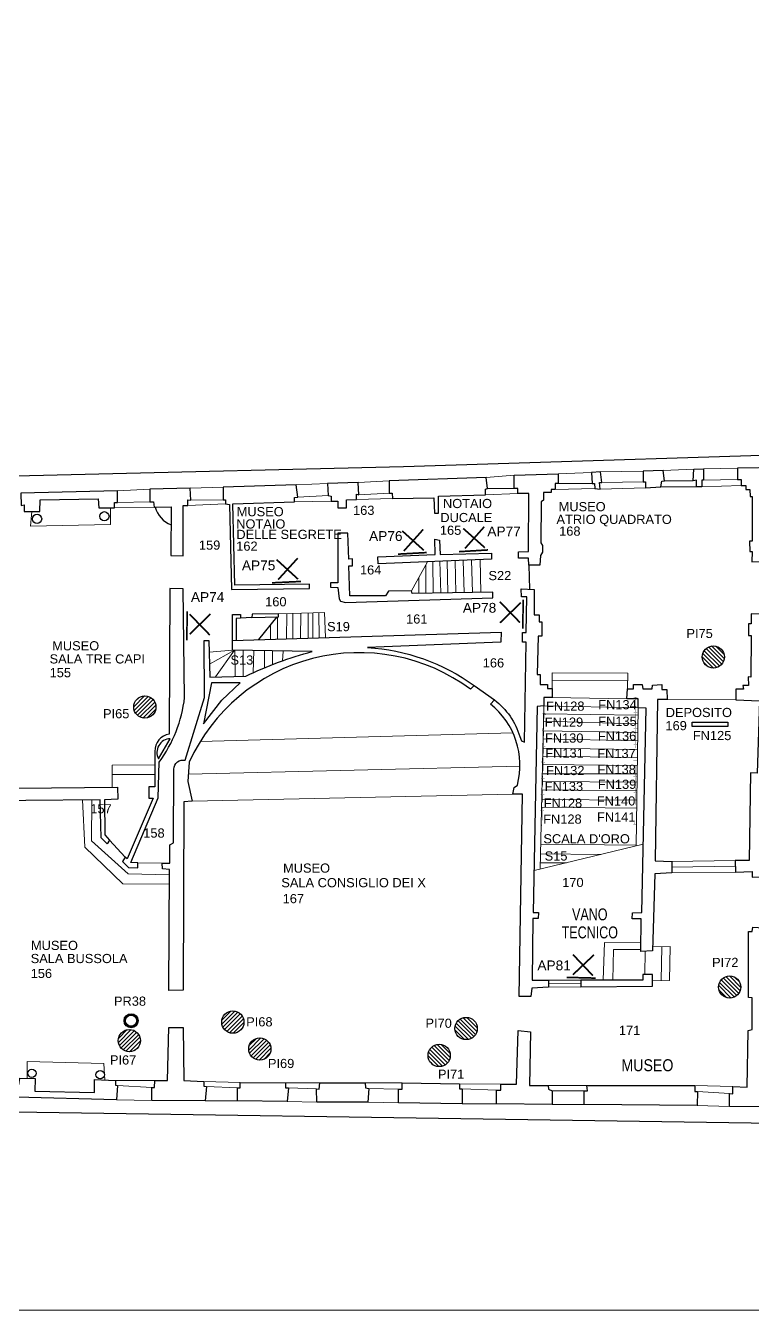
# Model space of a CAD drawing. Header units: millimetres. Extents: x 195 to 76808, y -2861 to 4318.
# Drawn here: x 55089 to 56278, y 109 to 2209 of the extents above; entities that cross this region are included whole.
import ezdxf
from ezdxf.enums import TextEntityAlignment as Align

# ---------------------------------------------------------------- set-up
doc = ezdxf.new("R2010")
doc.units = ezdxf.units.MM
for name, color, linetype, lineweight in [('_sottile', 253, 'Continuous', 5), ('LAMPADINE', 30, 'Continuous', 30), ('muri', 7, 'Continuous', 9), ('num.vani', 66, 'Continuous', 9)]:
    doc.layers.add(name, color=color, linetype=linetype, lineweight=lineweight)
doc.styles.add('ducale_200', font='ARIAL.TTF', dxfattribs={"height": 1})
doc.styles.get("Standard").update_dxf_attribs({"font": 'ARIAL.TTF'})

# ---------------------------------------------------------------- blocks, each defined once
blk = doc.blocks.new('PIANTANA')
at = {"lineweight": 0}
h = blk.add_hatch(dxfattribs=at)
h.set_pattern_fill('ANSI31', color=256, scale=600, style=0)
h.set_pattern_definition([(45, (37136.21, 23067.97), (-53.03301, 53.03301), [])])
edge = h.paths.add_edge_path()
edge.add_arc((14258, -2729), 291, 0, 360)
blk.add_circle((14258, -2729), 291)
blk = doc.blocks.new('FB')
h = blk.add_hatch(color=256)
edge = h.paths.add_edge_path(flags=16)
edge.add_arc((323.34, 430.98), 1.01, 0, 360)
edge = h.paths.add_edge_path()
edge.add_arc((323.34, 430.98), 1.27, 0, 360)
for radius in [1.27, 1.01]:
    blk.add_circle((323.34, 430.98), radius)
blk = doc.blocks.new('re')
at = {"const_width": 0.3}
for points in [[(51.55, 419.05), (51.66, 413.81)], [(55.72, 418.12), (52.08, 414.34)], [(52.09, 417.95), (55.87, 414.31)]]:
    blk.add_lwpolyline(points, dxfattribs=at)
blk = doc.blocks.new('l')
at = {"const_width": 0.2}
for points in [[(238.9, 339.3), (238.8, 342.3)], [(238.9, 340.8), (250.9, 341.1)], [(250.9, 339.6), (250.8, 342.6)]]:
    blk.add_lwpolyline(points, dxfattribs=at)
blk = doc.blocks.new('sr')
at = {"xscale": 2.03261301040023, "yscale": 2.03261301040023, "zscale": 2.032613010400235, "rotation": 87.50909969895497}
for p in [(24786.3, -1824.5), (24785.8, -1850.7), (24785.3, -1876.9), (24784.8, -1903), (24784.3, -1929.2), (24783.7, -1955.4), (24783.2, -1981.5), (24782.7, -2007.7)]:
    blk.add_blockref('l', p, dxfattribs=at)

msp = doc.modelspace()

# ---------------------------------------------------------------- linework, layer by layer
at = {"layer": '_sottile'}
for points in [[(55888.3, 1473.8), (55842.6, 1470.2)], [(55960, 1476.4), (56014.8, 1478.5)], [(56029.2, 1479.3), (56099, 1480.8)], [(56131.7, 1481.5), (56181.8, 1483.8)], [(56197.7, 1484.6), (56253.5, 1485.7)], [(55239.3, 1448.2), (55292.4, 1451.2)], [(55358.4, 1452.7), (55412.3, 1454.2)], [(55531.5, 1458), (55583.1, 1460.3)], [(55633.1, 1461.8), (55684, 1464.9)], [(55844.8, 1452), (55888.3, 1452.1)], [(56020.1, 1452), (55955.1, 1450.8)], [(55960, 1460.5), (56015.6, 1460.3)], [(56028.5, 1451.2), (56102.8, 1453.5)], [(56099, 1463.3), (56031.5, 1461.8)], [(56127.9, 1455), (56186.3, 1455)], [(56181, 1464.9), (56133.9, 1464.9)], [(56194.7, 1455), (56259.5, 1457.3)], [(56197.7, 1465.6), (56253.1, 1466.7)], [(55292.4, 1430.7), (55239.3, 1429.2)], [(55359.2, 1433), (55412.3, 1433.7)], [(55529.2, 1430.7), (55589.1, 1431.5)], [(55534.5, 1438.3), (55583.8, 1440.6)], [(55630.1, 1434.5), (55689.3, 1436)], [(55633.9, 1442.1), (55684, 1444.4)], [(55894.2, 1444.2), (55841, 1442.1)], [(55227.9, 1420.8), (55227.9, 1393.5), (55097.4, 1390.5), (55099.7, 1414.8)], [(55234.8, 1420.8), (55299.3, 1421.6)], [(55354.7, 1424.6), (55416.1, 1426.9)], [(55720.1, 1285), (55746.6, 1332.3)], [(55743.9, 1280.9), (55743.7, 1327.1)], [(55755.8, 1281.1), (55755, 1332.7)], [(55768, 1281.3), (55766.6, 1333.2)], [(55779.9, 1281.5), (55778.8, 1333.7)], [(55792.5, 1281.7), (55791.4, 1334.2)], [(55806.2, 1281.9), (55804.6, 1334.7)], [(55820.1, 1282.2), (55818.5, 1335.3)], [(55833.7, 1282.4), (55832.7, 1335.9)], [(55732.5, 1280.7), (55732.5, 1307.2)], [(55501.1, 1206.1), (55501.1, 1242.4)], [(55579.7, 1208.6), (55578.1, 1249.3), (55503, 1247.5)], [(55516, 1206.6), (55516.3, 1247.8)], [(55526.5, 1206.9), (55526.1, 1248)], [(55538.6, 1207.3), (55539.1, 1248.4)], [(55551.2, 1207.7), (55551.2, 1248.7)], [(55559.2, 1207.9), (55558.7, 1248.9)], [(55569.4, 1208.2), (55569, 1249.1)], [(55489.9, 1205.8), (55489.7, 1228.7)], [(55427.5, 1187.9), (55389.3, 1184.8)], [(55430.6, 1187.8), (55389.8, 1165.1)], [(55430.9, 1187.8), (55400, 1144.1)], [(55431.2, 1187.8), (55432.1, 1144.9)], [(55444.9, 1187.6), (55444.9, 1145.3)], [(55462.5, 1187.3), (55461.6, 1151.1)], [(55479.9, 1159.1), (55479.9, 1187)], [(55492.8, 1164.4), (55492.8, 1186.7)], [(55509.4, 1170.6), (55510.3, 1186.4)], [(56073.6, 1124.8), (56073.8, 1150.2), (55950.3, 1150.7), (55950.3, 1125.3)], [(56073.7, 1137.8), (55950.3, 1138.6)], [(55936.7, 1096.8), (55930.6, 829.8)], [(56090.8, 1093.7), (55936.7, 1096.8)], [(56072.5, 1108.2), (55950.3, 1110.5)], [(56090.8, 1093.7), (56087.7, 867.9)], [(56250.8, 1106.7), (56138.5, 1107.5)], [(56090.4, 1067.8), (55936.1, 1071.9)], [(56090.6, 1081.5), (55936.4, 1084)], [(55374.7, 1038.4), (55886.1, 1052.8)], [(56090.2, 1053.5), (55935.7, 1055.9)], [(56090, 1039.7), (55935.4, 1043)], [(56089.6, 1012.5), (55934.8, 1014.9)], [(56089.8, 1025.4), (55935.1, 1027.8)], [(55300.8, 1000.5), (55231, 999.7), (55231, 963.9)], [(55355.5, 985.3), (55897.6, 998.4)], [(56089.5, 999.6), (55934.5, 1001.3)], [(55300.8, 984.5), (55231, 984.5)], [(56089.1, 972.3), (55933.8, 973.2)], [(56089.3, 986), (55934.1, 986)], [(55361.5, 941.3), (55885.8, 952.7)], [(56088.9, 957.9), (55933.5, 959.5)], [(55324.6, 805.4), (55248.4, 806.2), (55186.2, 866.1), (55182.2, 943.3)], [(55324.7, 820.5), (55256.8, 822.1), (55196.8, 876), (55197.6, 943.4)], [(56088.5, 929.8), (55932.9, 931.4)], [(56088.7, 942.7), (55933.2, 943.6)], [(55226.7, 877.2), (55252.2, 849.5)], [(55920.7, 827.5), (56099, 870.7)], [(56087.7, 869.1), (55931.5, 870.7)], [(55272.7, 840.4), (55312.7, 839.8)], [(55973.9, 840.4), (55930.8, 840.4)], [(56029.7, 853.9), (55931.1, 854.8)], [(56146.1, 842.6), (56249.3, 844.1)], [(56146.1, 833.1), (56249.7, 834.7)], [(56250, 825.2), (56146.1, 823.7)], [(56033.7, 648.4), (56035.7, 709.8), (56095.5, 709.4)], [(56095.3, 698.8), (56050.5, 698.8), (56049.3, 648.4)], [(56102.5, 695.7), (56101.6, 657.5)], [(56114.4, 703), (56143.1, 703.4), (56142.3, 648), (56114.2, 647.6)], [(56129.4, 703.2), (56128.6, 647.8)], [(55944.2, 648.4), (55997.4, 648.4)], [(55944.2, 642.7), (55997.4, 643.1)], [(55997.4, 637.7), (55944.2, 637)], [(55218.8, 485.2), (55217.3, 512.5), (55092.1, 515.6), (55092.1, 487.9)], [(55300.8, 484.5), (55236.3, 484.5)], [(55239.3, 476.1), (55295.5, 473.1)], [(55380.5, 483), (55440.4, 481.4)], [(55385, 474.6), (55435.8, 472.3)], [(55514, 480.7), (55570.2, 480.7)], [(55564.8, 470.8), (55519.3, 472.3)], [(55644.5, 480.7), (55705.2, 480.7)], [(55699.2, 470.1), (55650.6, 471.6)], [(55798.6, 479.2), (55866.1, 478.4)], [(55859.3, 468.5), (55803.1, 470.8)], [(56007.2, 476.1), (55943.5, 476.1)], [(55950.3, 467.8), (56002.7, 467.8)], [(56183.3, 476.1), (56245.5, 474.6)], [(56240.2, 463.2), (56187.8, 466.3)], [(55237.8, 452.6), (55295.5, 451.8)], [(55382.7, 451.1), (55435.8, 451.1)], [(55517, 450.3), (55565.6, 448.8)], [(55649.1, 448.8), (55699.2, 448)], [(55803.1, 446.5), (55859.3, 446.5)], [(55950.3, 445), (56002.7, 445)], [(56187.1, 443.5), (56240.2, 442)]]:
    msp.add_lwpolyline(points, dxfattribs=at)
at = {"layer": 'LAMPADINE'}
msp.add_lwpolyline([(56179.1, 1070), (56237.5, 1070), (56237.5, 1063.3), (56179.1, 1063.3)], close=True, dxfattribs=at)
at = {"layer": 'muri', "linetype": 'Continuous', "ltscale": 0.1}
msp.add_lwpolyline([(53215.1, 4308.8), (59135.1, 4308.8), (59135.1, 108.8), (53215.1, 108.8)], close=True, dxfattribs=at)
at = {"layer": 'muri', "linetype": 'ByBlock', "lineweight": 30}
for points in [[(57988.5, 1533.1), (57946.2, 1533.1), (57946.2, 1524.9), (57226.8, 1528.1), (56499.2, 1512.9), (55707, 1487.7), (54620, 1461.7)], [(55842.6, 1470.2), (55684, 1464.9), (55684, 1444.4), (55688.5, 1444.4), (55689.3, 1436), (55756.8, 1436.8), (55757.6, 1411.7), (55764.4, 1411.7), (55764.4, 1439.8), (55841, 1442.1), (55841, 1451.2), (55844.8, 1452), (55842.6, 1470.2)], [(55930.2, 1327.1), (55912.2, 1327.1), (55911.8, 1338.1), (55895.3, 1338.1), (55895.3, 1348.6), (55911.8, 1349.1), (55912, 1444.2), (55894.2, 1444.2), (55894.2, 1452), (55888.3, 1452.1), (55888.3, 1473.8), (55960, 1476.4), (55960, 1460.5), (55954.9, 1460.5), (55955.1, 1450.8), (55948.6, 1450.8), (55948.6, 1445.9), (55935.9, 1445.9), (55935.9, 1433.2), (55932.3, 1430.7), (55931.5, 1363.6), (55934.6, 1359.2), (55934.6, 1348.2), (55931, 1342.5), (55930.2, 1327.1)], [(56029.2, 1479.3), (56014.8, 1478.5), (56015.6, 1460.3), (56019.4, 1460.3), (56020.1, 1452), (56028.5, 1451.2), (56027.7, 1461.8), (56031.5, 1461.8), (56029.2, 1479.3)], [(56131.7, 1481.5), (56099, 1480.8), (56099, 1463.3), (56102.8, 1463.3), (56102.8, 1453.5), (56127.9, 1455), (56129.4, 1464.1), (56133.9, 1464.9), (56131.7, 1481.5)], [(56197.7, 1484.6), (56197.7, 1465.6), (56194.7, 1465.6), (56194.7, 1455), (56186.3, 1455), (56186.3, 1465.6), (56181, 1464.9), (56181.8, 1483.8), (56197.7, 1484.6)], [(56301.6, 1332.8), (56302, 1459.2), (56318, 1459.2), (56318, 1467.5), (56322.9, 1467.5), (56322.5, 1486.5), (56253.5, 1485.7), (56253.1, 1466.7), (56259.2, 1467.1), (56259.5, 1457.3), (56267.1, 1456.9), (56267.1, 1450.8), (56273.6, 1450.8), (56274, 1439.4), (56277, 1439.4), (56277.4, 1366.2), (56272.8, 1366.2), (56273.2, 1349.5), (56277, 1349.1), (56276.6, 1332.4), (56301.6, 1332.8)], [(55347.1, 1341.9), (55347.1, 1424.6), (55354.7, 1424.6), (55354.7, 1433.7), (55359.2, 1433), (55358.4, 1452.7), (55292.4, 1451.2), (55292.4, 1430.7), (55298.5, 1430.7), (55299.3, 1421.6), (55327.3, 1422.4), (55326.6, 1342.7), (55347.1, 1341.9)], [(55531.5, 1458), (55412.3, 1454.2), (55412.3, 1433.7), (55416.1, 1433.7), (55416.1, 1426.9), (55422.9, 1426.2), (55426, 1287.3), (55553.5, 1288.8), (55553.5, 1295.6), (55431.3, 1294.1), (55428.3, 1426.9), (55529.2, 1430.7), (55529.2, 1437.5), (55534.5, 1438.3), (55531.5, 1458)], [(55633.1, 1461.8), (55583.1, 1460.3), (55583.8, 1440.6), (55589.1, 1439.8), (55589.1, 1431.5), (55599.7, 1431.5), (55599.7, 1420.8), (55614.2, 1420.8), (55614.2, 1433.7), (55630.1, 1434.5), (55630.1, 1442.8), (55633.9, 1442.1), (55633.1, 1461.8)], [(55239.3, 1448.2), (55081.5, 1444.4), (55082.2, 1424.6), (55086.8, 1425.4), (55086.8, 1414.8), (55112.6, 1414.8), (55113.3, 1433.7), (55208.2, 1435.3), (55209, 1420.8), (55234.8, 1420.8), (55234.8, 1429.2), (55239.3, 1429.2), (55239.3, 1448.2)], [(55853.2, 1282.7), (55721.2, 1280.5), (55720.4, 1285), (55682.5, 1284.3), (55677.9, 1276.7), (55619.5, 1276.7), (55618, 1326), (55624, 1326), (55624, 1337.4), (55618, 1336.6), (55616.4, 1379.1), (55599.7, 1379.1), (55599.7, 1297.9), (55587.6, 1297.9), (55587.6, 1291.1), (55599.7, 1290.3), (55602, 1272.1), (55604.3, 1268.3), (55612.6, 1266), (55853.4, 1273.7), (55853.2, 1282.7), (55853.2, 1282.7), (55853.2, 1282.7)], [(55850.9, 1336.6), (55665.8, 1329), (55665, 1340.4), (55759.1, 1344.2), (55758.3, 1369.2), (55765.9, 1367.7), (55767.4, 1344.2), (55850.9, 1346.5), (55850.9, 1336.6)], [(55912.2, 1327.1), (55913.2, 1287.6)], [(55427.5, 1203.8), (55427.5, 1246.3), (55440.8, 1246.3), (55440.6, 1240.3), (55433.6, 1239.9), (55433.6, 1204)], [(55459.4, 1241.4), (55440.6, 1240.3)], [(55503, 1247.5), (55459.5, 1246.6), (55459.4, 1241.4), (55502.9, 1242.4), (55503, 1247.5)], [(55470.5, 1205.2), (55500.8, 1242.4)], [(56296.3, 817.6), (56299.4, 1247), (56275.8, 1247.1), (56275.8, 1231.1), (56271.3, 1231.1), (56271.3, 1212.1), (56275.8, 1212.2), (56275.1, 1143.9), (56270.5, 1144.6), (56271.3, 1130.2), (56262.2, 1130.2), (56262.9, 1124.3), (56250.6, 1124.1), (56250.8, 1106.7), (56289.5, 1105.2), (56285.7, 986.8), (56274.3, 987.6), (56272.1, 844.1), (56249.3, 844.1), (56250, 825.2), (56277.4, 825.9), (56277.4, 816.8), (56296.3, 817.6)], [(55440.4, 1134.8), (55393.4, 1134.8), (55380.1, 1067.6), (55410.2, 1106), (55440.4, 1134.8)], [(55822.8, 1130.2), (55856.2, 1106.7)], [(56114.2, 696.2), (56095.3, 695.4), (56096, 748.5), (56080.8, 748.5), (56081.6, 758.4), (56096.8, 759.2), (56103.7, 1092.9), (56090.8, 1093.7), (56090.7, 1108.2), (56072.5, 1108.2), (56073.6, 1124.8), (56083.4, 1124.6), (56083.1, 1131.7), (56097.5, 1131.7), (56098.3, 1124.9), (56113.5, 1124.9), (56114.2, 1131), (56129.4, 1131.7), (56129.4, 1123.4), (56137.7, 1123.4), (56138.5, 1107.5), (56122.6, 1107.5), (56118.8, 843.4), (56146.1, 842.6), (56146.1, 823.7), (56118, 822.1), (56114.2, 696.2)], [(54963.9, 642.3), (54941.1, 642.3), (54941.4, 756.7), (54923.6, 756.7), (54924.4, 775.1), (54944.1, 775.1), (54944.9, 915.5), (54938.8, 914.7), (54941.1, 965.6), (54961.6, 965.6), (54961.6, 970.9), (54969.9, 970.9), (54969.9, 961), (55239.3, 964), (55240.1, 944.3), (55218.1, 943.5), (55218.8, 885.9), (55226.7, 877.2), (55222.6, 871.5), (55212.8, 881.3), (55211.2, 943.5), (54967.7, 941.3), (54963.9, 642.3)], [(55997.4, 637.7), (56114.2, 638.5), (56114.2, 657.5), (56098.3, 657.5), (56098.3, 648.4), (55997.4, 648.4), (55997.4, 637.7)], [(55382.7, 451.1), (55295.5, 451.8), (55295.5, 473.1), (55300, 473.1), (55300.8, 484.5), (55321.3, 484.5), (55323.5, 571), (55347.1, 571), (55347.8, 484.5), (55380.5, 483), (55380.5, 475.4), (55385, 474.6), (55382.7, 451.1)], [(55950.3, 445), (55859.3, 446.5), (55859.3, 468.5), (55866.1, 468.5), (55866.1, 478.4), (55891.9, 478.4), (55894.9, 566.4), (55914.7, 564.1), (55913.1, 476.1), (55943.5, 476.1), (55944.2, 470.1), (55950.3, 467.8), (55950.3, 445)], [(54339.4, 491.6), (54340.5, 443.9), (56677.2, 409.1)], [(55237.8, 452.6), (55073.9, 457.2), (55073.9, 477.6), (55078.4, 477.6), (55080, 488.3), (55105, 487.5), (55104.2, 467), (55202.1, 464.7), (55202.1, 486), (55236.3, 484.5), (55236.3, 476.9), (55239.3, 476.1), (55237.8, 452.6)], [(55517, 450.3), (55435.8, 451.1), (55435.8, 472.3), (55440.4, 472.3), (55440.4, 481.4), (55514, 480.7), (55514, 472.3), (55519.3, 472.3), (55517, 450.3)], [(55649.1, 448.8), (55565.6, 448.8), (55564.8, 470.8), (55569.4, 470.1), (55570.2, 480.7), (55644.5, 480.7), (55645.3, 472.3), (55650.6, 471.6), (55649.1, 448.8)], [(55803.1, 446.5), (55699.2, 448), (55699.2, 470.1), (55705.2, 470.1), (55705.2, 480.7), (55798.6, 479.2), (55798.6, 470.8), (55803.1, 470.8), (55803.1, 446.5)], [(56187.1, 443.5), (56002.7, 445), (56002.7, 467.8), (56008, 467.8), (56007.2, 476.1), (56183.3, 476.1), (56183.3, 466.3), (56187.8, 466.3), (56187.1, 443.5)]]:
    msp.add_lwpolyline(points, dxfattribs=at)
at = {"layer": 'muri', "linetype": 'ByBlock', "lineweight": 5}
for points in [[(55732.5, 1308.5, 0, 13.4, 0), (55752.9, 1308.5, 0, 0, 0), (55842, 1308.6, 0, 0, 0)], [(55485.3, 1225.9, 0, 13.4, 0), (55505.8, 1225.9, 0, 0, 0), (55583.2, 1226, 0, 0, 0)], [(55406.6, 1203.2, 0, 13.4, 0), (55406.6, 1182.8, 0, 0, 0), (55406.7, 1167.9, 0, 0, 0), (55486.1, 1167.9, 0, 0, 0)]]:
    msp.add_lwpolyline(points, format="xyseb", dxfattribs=at)
at = {"layer": 'muri', "linetype": 'ByBlock', "lineweight": 30}
for points in [[(55324.3, 1050.5, 0.392054), (55300.8, 1022.5), (55300.8, 964.8), (55290.9, 964.8), (55290.9, 945.8), (55297.7, 945.8), (55255.2, 846.6), (55252.2, 849.5), (55247.7, 842.6), (55257.5, 832.8), (55272.7, 832), (55272.7, 840.4), (55261.4, 840.7), (55306.1, 946.6), (55307.6, 1005, 0.130601), (55349.3, 1110.5), (55347.1, 1288), (55325.1, 1288.8)], [(55917.7, 648.4), (55917.7, 648.4), (55944.2, 648.4), (55944.2, 637), (55916.9, 635.5), (55915.3, 621.7), (55896.4, 621.8), (55901.8, 952.7), (55885.8, 952.7), (55888.1, 963.3), (55893.4, 967.1, 0.296742), (55849.4, 1099.9), (55856.2, 1106.7, -0.151305), (55897.4, 1046.8), (55900.2, 1039.9), (55904.8, 1037.6), (55907.8, 1200.8), (55901.8, 1200.8), (55901.8, 1216.7), (55907.8, 1216.7), (55908.6, 1275.1), (55900.2, 1275.1), (55899.5, 1288), (55920.7, 1287.3), (55920.8, 1245.6), (55929.1, 1245.6), (55929.1, 1234.2), (55933.6, 1234.2), (55933.6, 1210.6), (55927.5, 1210.6), (55926, 1148.4), (55930.6, 1148.4), (55930.6, 1131.7), (55942.7, 1131.7), (55942.7, 1125.3), (55950.3, 1125.3), (55950.3, 1110.5), (55936.7, 1110.5), (55936.7, 1096.8), (55926, 1096.1), (55919.2, 759.2), (55927.7, 759.2), (55927.6, 749.4), (55918.4, 749.3)], [(55325.8, 1043, 0.572251), (55306.8, 1010.3)]]:
    msp.add_lwpolyline(points, format="xyb", close=True, dxfattribs=at)
for points in [[(55816.8, 1124.1, 0.476834), (55356.9, 1005), (55354.7, 973.1), (55361.5, 941.3), (55347.8, 939.8), (55347.1, 632.4), (55323.5, 631.7), (55324.8, 829.5), (55312.9, 830.5), (55312.7, 839.8), (55325.4, 839.8), (55325.1, 869.9), (55331.1, 873), (55331.9, 993.6, -0.484958), (55350.1, 1008), (55382, 1110.5), (55381.2, 1203.8), (55388.8, 1203.8), (55390.3, 1143.9), (55449.5, 1145.4, -0.049384), (55558, 1185.6), (55427.5, 1187.9), (55427.5, 1203.8), (55866.8, 1217.5), (55866.1, 1200.8), (55648.3, 1192.4, -0.140278), (55822.8, 1130.2)], [(55822.8, 1130.2), (55816.8, 1124.1, 0.476834)]]:
    msp.add_lwpolyline(points, format="xyb", dxfattribs=at)
msp.add_lwpolyline([(56325.9, 441.2), (56240.2, 442), (56240.2, 463.2), (56245.5, 462.5), (56245.5, 474.6), (56269, 473.8), (56270.5, 566.4), (56277.4, 567.9), (56277.4, 619.5), (56271.3, 620.3), (56271.3, 728), (56271.3, 728), (56277.3, 728), (56278.1, 734.9), (56295.6, 734.1), (56294.8, 474.6), (56321.4, 473.1), (56321.4, 465.5), (56327.4, 464)], close=True, dxfattribs=at)
for centre, radius in [((55108, 1402.6), 7.59), ((55218.1, 1406.8), 7.6), ((55099.7, 496.2), 6.84), ((55211.2, 494), 6.92)]:
    msp.add_circle(centre, radius, dxfattribs=at)
msp.add_arc((55344.3, 1433.9), 44.7, 195.8593, 247.3222, dxfattribs=at)

# ---------------------------------------------------------------- block references
at = {"layer": 'LAMPADINE'}
for name, p, xscale, yscale, zscale, rotation in [('re', (59497.6, 1011.5), 9.033835601794317, 9.033835601794294, 9.033835601794319, 91.99834595165403), ('re', (59598.9, 1032.1), 9.033835601794328, 9.033835601794294, 9.033835601794319, 92.24808328099567), ('re', (59289.5, 937.8), 9.033835601794312, 9.033835601794294, 9.033835601794319, 91.59362598682713), ('re', (56497.1, 4990.4), 9.03383560179385, 9.033835601794294, 9.033835601794319, 178.0406203287045), ('re', (54869.6, 4987.6), -9.033835601794095, 9.033835601794294, 9.033835601794319, 180.26541956125), ('PIANTANA', (56043.3, 285.7), 0.0625, 0.0625, 0.0625, 90), ('re', (59733.5, 9), 9.0338356017943, 9.033835601794294, 9.033835601794319, 87.29115300003406), ('PIANTANA', (56070, -253.9), 0.0625, 0.0625, 0.0625, 90), ('PIANTANA', (55639, -321.6), 0.0625, 0.0625, 0.0625, 90), ('PIANTANA', (55595, -365.7), 0.0625, 0.0625, 0.0625, 90)]:
    msp.add_blockref(name, p, dxfattribs=dict(at, xscale=xscale, yscale=yscale, zscale=zscale, rotation=rotation))
for name, p, xscale, yscale, zscale in [('PIANTANA', (54393.2, 1265.5), 0.0625, 0.0625, 0.0625), ('FB', (52340.8, -3311.2), 9.033835601794635, 9.033835601794294, 9.033835601794319), ('PIANTANA', (54537, 750.5), 0.0625, 0.0625, 0.0625), ('PIANTANA', (54367.9, 720.3), 0.0625, 0.0625, 0.0625), ('PIANTANA', (54581.1, 706.6), 0.0625, 0.0625, 0.0625)]:
    msp.add_blockref(name, p, dxfattribs=dict(at, xscale=xscale, yscale=yscale, zscale=zscale))
msp.add_blockref('sr', (31821.8, 2393.6), dxfattribs=at)
at = {"layer": 'LAMPADINE', "rotation": 0.8139690056849638}
msp.add_blockref('sr', (31955.1, 2053.2), dxfattribs=at)

# ---------------------------------------------------------------- texts
at = {"layer": 'LAMPADINE', "color": 150, "width": 767, "attachment_point": 1, "line_spacing_factor": 0.75, "style": 'ducale_200'}
for s, insert, char_height in [('AP77', (55844.3, 1390.1), 16), ('AP76', (55650.9, 1382.5), 16), ('AP75', (55443, 1334.6), 16), ('AP74', (55359.6, 1282.8), 16), ('AP78', (55804.2, 1265.2), 16), ('PI75', (56169.8, 1222.8), 15), ('PI65', (55215.9, 1091.6), 15), ('AP81', (55926.1, 680.7), 16), ('PI72', (56211.7, 685), 15), ('PR38', (55233.8, 621.7), 15), ('PI68', (55450, 587.9), 15), ('PI70', (55743.1, 585.6), 15), ('PI67', (55227.2, 525.6), 15), ('PI69', (55485.5, 519.8), 15), ('PI71', (55763.5, 502.3), 15)]:
    msp.add_mtext(s, dxfattribs=dict(at, insert=insert, char_height=char_height))
at = {"layer": 'LAMPADINE', "color": 150, "char_height": 15, "width": 767, "attachment_point": 1, "style": 'ducale_200'}
for s, insert in [('FN128 ', (55940.2, 1104)), ('FN134 ', (56025.6, 1106.3)), ('FN129 ', (55938.1, 1077.8)), ('FN135 ', (56025.6, 1079.2)), ('FN130 ', (55938.5, 1051.8)), ('FN136 ', (56024.9, 1055.1)), ('FN125 ', (56180.3, 1055.9)), ('FN131 ', (55939, 1027.2)), ('FN137 ', (56024, 1026.6)), ('FN132 ', (55940.2, 998.7)), ('FN138 ', (56024.2, 1000.6)), ('FN133 ', (55938, 972.8)), ('FN139 ', (56024.9, 976.2)), ('FN128 ', (55936.4, 945.6)), ('FN140 ', (56023.3, 949)), ('FN128 ', (55935.6, 919.3)), ('FN141 ', (56023.5, 922.7))]:
    msp.add_mtext(s, dxfattribs=dict(at, insert=insert))
at = {"layer": 'muri', "linetype": 'ByBlock', "lineweight": 30, "style": 'ducale_200'}
for s, p in [('NOTAIO', (55811.9, 1420.2)), ('MUSEO', (55999.3, 1415.1)), ('MUSEO', (55472.9, 1406.9)), ('DUCALE', (55809.9, 1397.3)), ('ATRIO QUADRATO', (56051.6, 1394.3)), ('NOTAIO ', (55476.8, 1386.8)), ('DELLE SEGRETE', (55520.1, 1369.7)), ('MUSEO', (55171.2, 1187.6)), ('SALA TRE CAPI', (55206.5, 1166.2)), ('DEPOSITO', (56190.1, 1078.6)), ("SCALA D'ORO", (56006.6, 872.1)), ('MUSEO', (55548.7, 824.2)), ('SALA CONSIGLIO DEI X', (55625.6, 800.4)), ('MUSEO', (55136.5, 697.8)), ('SALA BUSSOLA', (55176.8, 676.4))]:
    msp.add_text(s, height=15, dxfattribs=at).set_placement(p, align=Align.CENTER)
at = {"layer": 'muri', "linetype": 'ByBlock', "lineweight": 30}
for s, width, p in [('VANO', 0.75, (56011.8, 746.3)), ('TECNICO', 0.75, (56011.8, 716.8)), ('MUSEO', 0.85, (56106, 499.7))]:
    msp.add_text(s, height=19.53, dxfattribs=dict(at, width=width)).set_placement(p, align=Align.CENTER)
at = {"layer": 'num.vani', "linetype": 'Continuous', "char_height": 15, "attachment_point": 1}
for s, insert, width in [('{\\fArial|b0|i0|c0|p34;163}', (55624.7, 1424.1), 1389.35), ('{\\fArial|b0|i0|c0|p34;165}', (55766.7, 1391.5), 1389.35), ('{\\fArial|b0|i0|c0|p34;168}', (55961.7, 1390.1), 1389.35), ('{\\fArial|b0|i0|c0|p34;159}', (55372.7, 1367.2), 1389.35), ('{\\fArial|b0|i0|c0|p34;162}', (55433.7, 1365.5), 1389.35), ('{\\fArial|b0|i0|c0|p34;164}', (55636, 1326.7), 1389.35), ('{\\fArial|b0|i0|c0|p34;S22}', (55846.1, 1317.4), 1389.36), ('{\\fArial|b0|i0|c0|p34;160}', (55481, 1274.6), 1389.35), ('{\\fArial|b0|i0|c0|p34;161}', (55711.4, 1246.4), 1389.35), ('{\\fArial|b0|i0|c0|p34;S19}', (55582.2, 1234), 1389.36), ('{\\fArial|b0|i0|c0|p34;S13}', (55424.3, 1179.3), 1389.36), ('{\\fArial|b0|i0|c0|p34;155}', (55128.6, 1158.7), 1389.35), ('{\\fArial|b0|i0|c0|p34;166}', (55836.8, 1174.7), 1389.35), ('{\\fArial|b0|i0|c0|p34;169}', (56135.5, 1072.1), 1389.35), ('{\\fArial|b0|i0|c0|p34;157}', (55195.1, 936.2), 1389.35), ('{\\fArial|b0|i0|c0|p34;158}', (55281.7, 896.5), 1389.35), ('{\\fArial|b0|i0|c0|p34;S15}', (55938, 859), 1389.36), ('{\\fArial|b0|i0|c0|p34;170}', (55966.7, 815.7), 1389.35), ('{\\fArial|b0|i0|c0|p34;167}', (55509.6, 789.3), 1389.35), ('{\\fArial|b0|i0|c0|p34;156}', (55097.6, 667), 1389.35), ('{\\fArial|b0|i0|c0|p34;171}', (56059.4, 574), 1389.35)]:
    msp.add_mtext(s, dxfattribs=dict(at, insert=insert, width=width))

doc.saveas('drawing.dxf')
